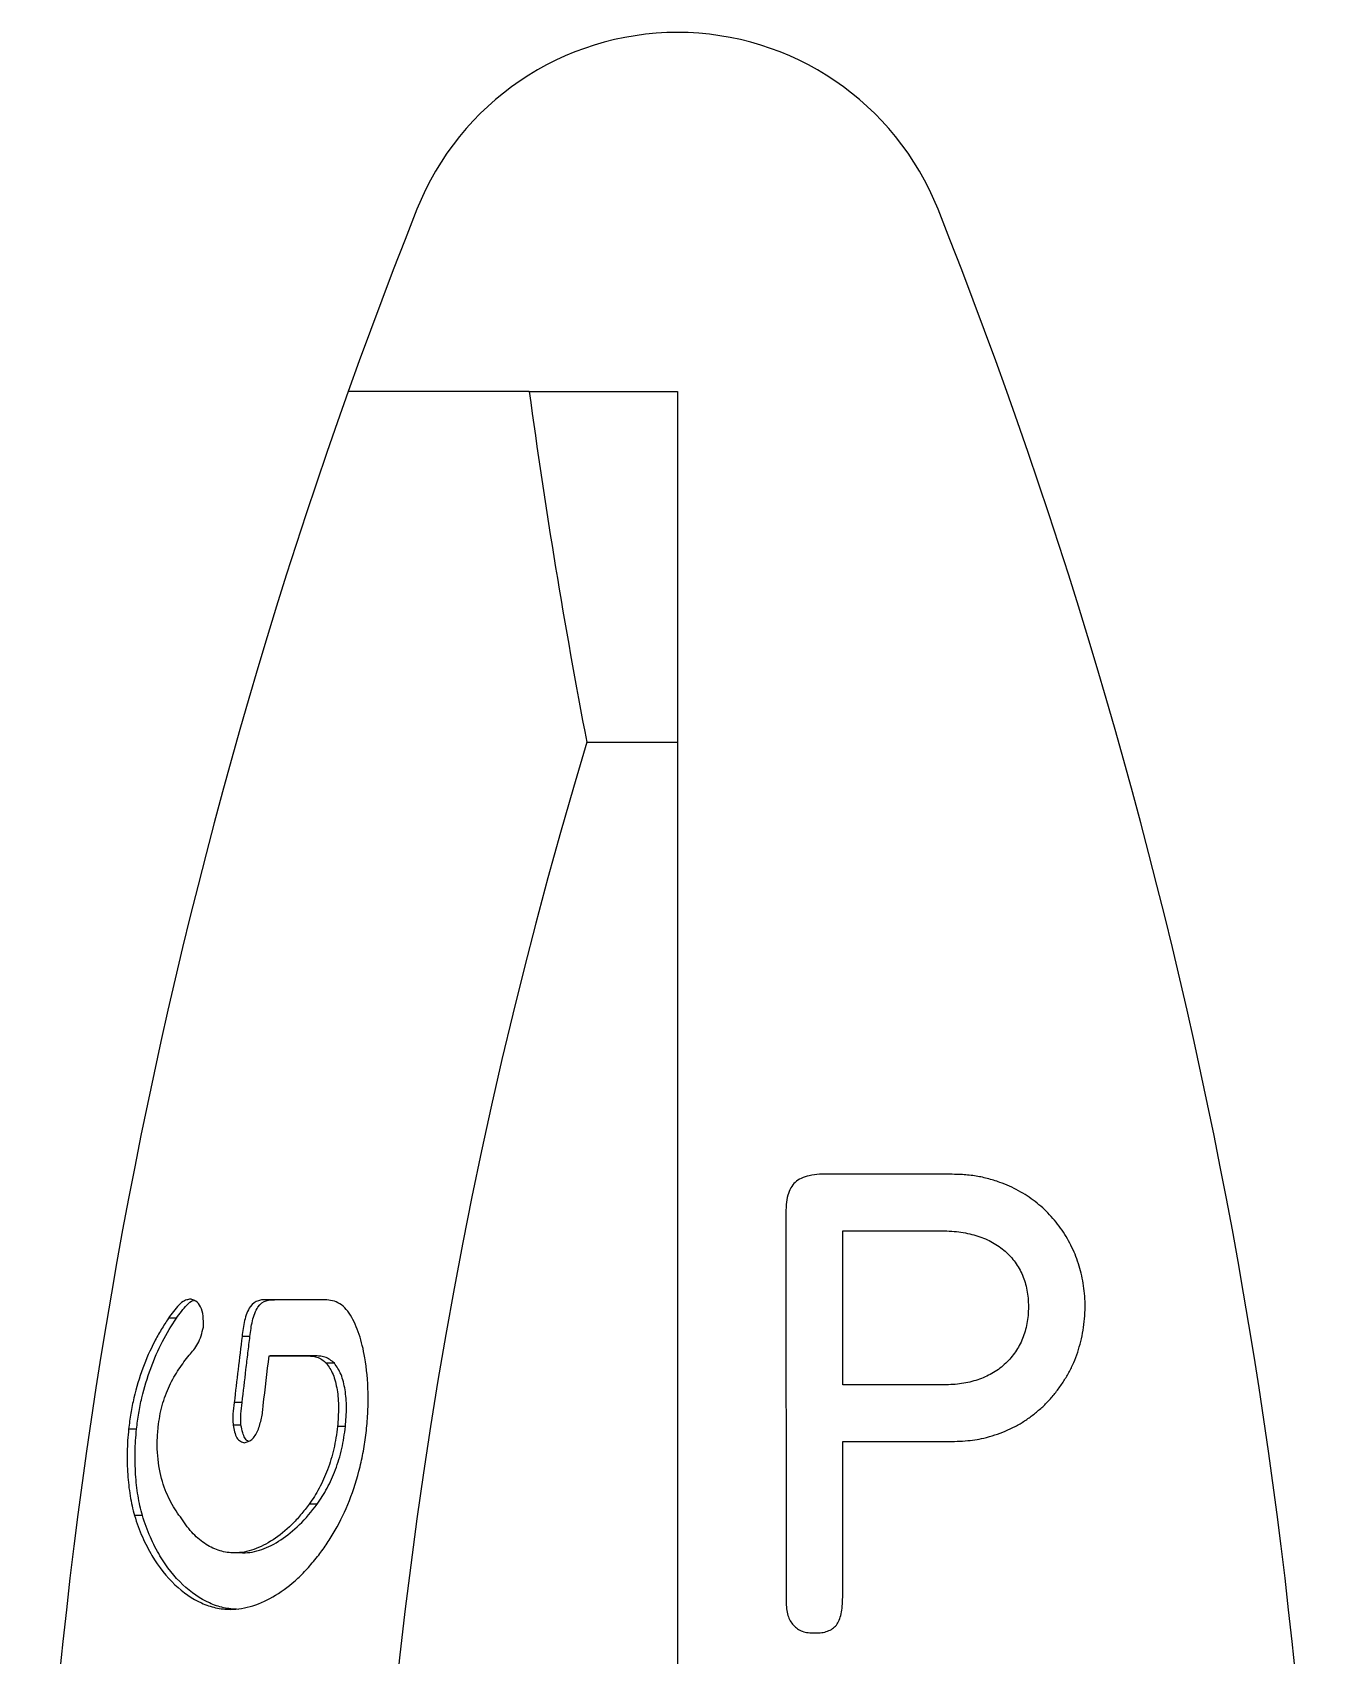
# Model space of a CAD drawing. Header units: inches. Extents: x -0.29 to 0.29, y -0.97 to 0.97.
# Drawn here: x -0.287 to 0.287, y 0.249 to 0.973 of the extents above; entities that cross this region are included whole.
import ezdxf

# ---------------------------------------------------------------- set-up
doc = ezdxf.new("R2010")
doc.units = ezdxf.units.IN
doc.header["$MEASUREMENT"] = 0

msp = doc.modelspace()

# ---------------------------------------------------------------- linework, layer by layer
at = {"color": 7, "linetype": 'Continuous', "lineweight": 25}
for p, q in [((-0.06605, 0.8125), (0, 0.8125)), ((0, 0.8125), (0, -0.8125)), ((-0.0404, 0.65625), (0, 0.65625)), ((0.1188, 0.46384), (0.06877, 0.46389)), ((0.04835, 0.44531), (0.04839, 0.27358)), ((0.07364, 0.43864), (0.11787, 0.43864)), ((0.07364, 0.37001), (0.07364, 0.43864)), ((-0.22337, 0.39962), (-0.22692, 0.39962)), ((-0.19054, 0.39158), (-0.19408, 0.39158)), ((-0.17804, 0.38294), (-0.18158, 0.38294)), ((-0.16187, 0.38292), (-0.16541, 0.38292)), ((-0.15294, 0.37957), (-0.15649, 0.37957)), ((0.11973, 0.37001), (0.07364, 0.37001)), ((-0.19404, 0.36208), (-0.19758, 0.36208)), ((-0.24111, 0.35031), (-0.24464, 0.35031)), ((-0.19455, 0.35208), (-0.19809, 0.35208)), ((-0.14801, 0.35142), (-0.15155, 0.35142)), ((0.07364, 0.27538), (0.07364, 0.34477)), ((0.07364, 0.34477), (0.11725, 0.34477)), ((-0.23851, 0.31177), (-0.24204, 0.31177)), ((-0.16056, 0.31689), (-0.1641, 0.31689)), ((-0.19383, 0.29509), (-0.19735, 0.29509))]:
    msp.add_line(p, q, dxfattribs=at)
for centre, radius, start, end in [((0, 0.8475), 0.125, 21.70836, 158.29164), ((2.12877, 0), 2.41627, 158.29164, 201.70836), ((-2.12877, 0), 2.41627, 338.29164, 21.70836), ((2.74099, 1.19296), 2.83271, 187.7188, 190.92189), ((2.12877, 0), 2.26627, 163.16762, 196.83238)]:
    msp.add_arc(centre, radius, start, end, dxfattribs=at)
for points, knots in [([(-0.06605, 0.8125), (-0.07941, 0.8125), (-0.10635, 0.8125), (-0.13324, 0.8125), (-0.1468, 0.8125)], [0, 0, 0, 0, 0.4958017, 1, 1, 1, 1]), ([(0.06877, 0.46389), (0.06694, 0.4639), (0.06358, 0.46393), (0.05896, 0.46335), (0.05523, 0.4622), (0.05228, 0.46037), (0.05028, 0.45766), (0.04896, 0.45425), (0.04829, 0.45003), (0.04833, 0.44697), (0.04835, 0.44531)], [0, 0, 0, 0, 0.1663663, 0.305006, 0.4212581, 0.5194852, 0.6145605, 0.7220854, 0.849158, 1, 1, 1, 1]), ([(0.14369, 0.4602), (0.14182, 0.46081), (0.13812, 0.46203), (0.13225, 0.46323), (0.1258, 0.46377), (0.12126, 0.46382), (0.1188, 0.46384)], [0, 0, 0, 0, 0.233429, 0.4612018, 0.7082461, 1, 1, 1, 1]), ([(0.18169, 0.40477), (0.18166, 0.40636), (0.1816, 0.40949), (0.18101, 0.4141), (0.18027, 0.41858), (0.17905, 0.42291), (0.17768, 0.42715), (0.17586, 0.43119), (0.17383, 0.43514), (0.17142, 0.43889), (0.16879, 0.44247), (0.1659, 0.4458), (0.1628, 0.44888), (0.15941, 0.45165), (0.15584, 0.45423), (0.15199, 0.45647), (0.14797, 0.45855), (0.14512, 0.45965), (0.14369, 0.4602)], [0, 0, 0, 0, 0.066387, 0.13068, 0.194288, 0.256552, 0.318704, 0.380335, 0.4419, 0.504337, 0.566835, 0.627495, 0.688435, 0.749641, 0.810544, 0.872535, 0.935755, 1, 1, 1, 1]), ([(0.11787, 0.43864), (0.11932, 0.43858), (0.12216, 0.43847), (0.12628, 0.43803), (0.13019, 0.43734), (0.13383, 0.43629), (0.13728, 0.43508), (0.14046, 0.4335), (0.14338, 0.43163), (0.14608, 0.42954), (0.14846, 0.42719), (0.1506, 0.42463), (0.15236, 0.42182), (0.15386, 0.41883), (0.15493, 0.4156), (0.15582, 0.41219), (0.15628, 0.40855), (0.15639, 0.40605), (0.15644, 0.40477)], [0, 0, 0, 0, 0.075225, 0.14701, 0.214898, 0.280258, 0.343138, 0.403888, 0.463927, 0.52242, 0.580489, 0.637187, 0.694459, 0.751777, 0.81027, 0.870392, 0.933887, 1, 1, 1, 1]), ([(-0.21717, 0.40823), (-0.21769, 0.4081), (-0.21855, 0.40789), (-0.22026, 0.40731), (-0.2223, 0.40564), (-0.22463, 0.4027), (-0.22615, 0.40065), (-0.22692, 0.39962)], [0, 0, 0, 0, 0.153635, 0.250986, 0.499779, 0.749899, 1, 1, 1, 1]), ([(-0.22337, 0.39962), (-0.22259, 0.40067), (-0.22104, 0.40277), (-0.21865, 0.40572), (-0.21677, 0.40733), (-0.21577, 0.4076), (-0.21565, 0.40763)], [0, 0, 0, 0, 0.317709, 0.635853, 0.956787, 1, 1, 1, 1]), ([(-0.21132, 0.39573), (-0.21131, 0.3964), (-0.2113, 0.39807), (-0.2114, 0.40137), (-0.21239, 0.40507), (-0.21411, 0.40705), (-0.21579, 0.40779), (-0.21665, 0.40807), (-0.21717, 0.40823)], [0, 0, 0, 0, 0.099777, 0.248857, 0.498401, 0.748834, 0.848776, 1, 1, 1, 1]), ([(-0.18311, 0.40793), (-0.18372, 0.40792), (-0.18494, 0.40791), (-0.18739, 0.40748), (-0.19073, 0.40544), (-0.19282, 0.39972), (-0.19366, 0.39511), (-0.19394, 0.39276), (-0.19408, 0.39158)], [0, 0, 0, 0, 0.124674, 0.248624, 0.497531, 0.746577, 0.873243, 1, 1, 1, 1]), ([(-0.19054, 0.39158), (-0.19026, 0.3939), (-0.18998, 0.39622), (-0.18888, 0.40078), (-0.18808, 0.40303), (-0.18587, 0.40623), (-0.18455, 0.40705), (-0.18204, 0.4079), (-0.18079, 0.40792), (-0.17956, 0.40793)], [0, 0, 0, 0, 0.25, 0.25, 0.5, 0.5, 0.75, 0.75, 1, 1, 1, 1]), ([(-0.14572, 0.40102), (-0.14656, 0.40219), (-0.14825, 0.40452), (-0.15128, 0.40671), (-0.15459, 0.4078), (-0.15692, 0.40783), (-0.15808, 0.40785)], [0, 0, 0, 0, 0.251209, 0.500046, 0.749649, 1, 1, 1, 1]), ([(-0.22692, 0.39962), (-0.22799, 0.39797), (-0.23013, 0.39466), (-0.23412, 0.38748), (-0.23856, 0.37756), (-0.24188, 0.36652), (-0.24377, 0.35732), (-0.24435, 0.35265), (-0.24464, 0.35031)], [0, 0, 0, 0, 0.125563, 0.251151, 0.500001, 0.749824, 0.874654, 1, 1, 1, 1]), ([(-0.24111, 0.35031), (-0.24082, 0.35265), (-0.24052, 0.35499), (-0.23976, 0.35963), (-0.23928, 0.36193), (-0.23766, 0.36879), (-0.23634, 0.37316), (-0.23325, 0.38151), (-0.23146, 0.38551), (-0.22761, 0.39294), (-0.22551, 0.39632), (-0.22337, 0.39962)], [0, 0, 0, 0, 0.125, 0.125, 0.25, 0.25, 0.5, 0.5, 0.75, 0.75, 1, 1, 1, 1]), ([(-0.13865, 0.3496), (-0.13852, 0.35102), (-0.13825, 0.35386), (-0.13787, 0.35952), (-0.1378, 0.36923), (-0.13889, 0.38112), (-0.14125, 0.39103), (-0.1436, 0.39709), (-0.14501, 0.39971), (-0.14572, 0.40102)], [0, 0, 0, 0, 0.071852, 0.143535, 0.287198, 0.571649, 0.786085, 0.892614, 1, 1, 1, 1]), ([(0.15644, 0.40477), (0.15639, 0.4035), (0.15628, 0.401), (0.15581, 0.39733), (0.15495, 0.39387), (0.15385, 0.3906), (0.15241, 0.38754), (0.15066, 0.3847), (0.14867, 0.38199), (0.14629, 0.37958), (0.14373, 0.37734), (0.14091, 0.37542), (0.13787, 0.37383), (0.13465, 0.37248), (0.13121, 0.37142), (0.12757, 0.37062), (0.12372, 0.37012), (0.12108, 0.37005), (0.11973, 0.37001)], [0, 0, 0, 0, 0.067407, 0.132145, 0.194963, 0.25534, 0.314146, 0.37279, 0.431476, 0.491242, 0.551162, 0.610846, 0.671051, 0.732084, 0.795194, 0.860884, 0.928726, 1, 1, 1, 1]), ([(0.13653, 0.34624), (0.13817, 0.34668), (0.14141, 0.34757), (0.14609, 0.34932), (0.15055, 0.3514), (0.15475, 0.35385), (0.15866, 0.35668), (0.16238, 0.3598), (0.16585, 0.36327), (0.16904, 0.36709), (0.1719, 0.37116), (0.17447, 0.37541), (0.17665, 0.37985), (0.17843, 0.38449), (0.1798, 0.38932), (0.18082, 0.39431), (0.18152, 0.39948), (0.18163, 0.40299), (0.18169, 0.40477)], [0, 0, 0, 0, 0.063812, 0.126203, 0.18775, 0.248413, 0.308698, 0.369177, 0.430621, 0.493096, 0.555841, 0.617552, 0.679581, 0.741648, 0.804235, 0.867923, 0.933075, 1, 1, 1, 1]), ([(-0.21759, 0.38324), (-0.21692, 0.38399), (-0.21559, 0.38549), (-0.21368, 0.3882), (-0.21229, 0.39185), (-0.21164, 0.39444), (-0.21132, 0.39573)], [0, 0, 0, 0, 0.251125, 0.50006, 0.749923, 1, 1, 1, 1]), ([(-0.19408, 0.39158), (-0.19469, 0.38666), (-0.19589, 0.37684), (-0.19702, 0.367), (-0.19758, 0.36208)], [0, 0, 0, 0, 0.500096, 1, 1, 1, 1]), ([(-0.19404, 0.36208), (-0.19348, 0.367), (-0.19291, 0.37192), (-0.19232, 0.37684), (-0.19203, 0.37929), (-0.19174, 0.38175), (-0.19144, 0.38421), (-0.19114, 0.38667), (-0.19084, 0.38912), (-0.19054, 0.39158)], [0, 0, 0, 0, 0.0003781686, 0.0003781686, 0.0003781686, 0.0005672573, 0.0005672573, 0.0005672573, 0.0007563475, 0.0007563475, 0.0007563475, 0.0007563475]), ([(-0.23145, 0.35118), (-0.23124, 0.3528), (-0.2308, 0.35604), (-0.22941, 0.36243), (-0.22658, 0.36977), (-0.22302, 0.37588), (-0.21998, 0.38025), (-0.21839, 0.38224), (-0.21759, 0.38324)], [0, 0, 0, 0, 0.124842, 0.249173, 0.498835, 0.749374, 0.874528, 1, 1, 1, 1]), ([(-0.16187, 0.38292), (-0.16325, 0.38293), (-0.16463, 0.38293), (-0.16602, 0.38293), (-0.1674, 0.38293), (-0.16879, 0.38293), (-0.17017, 0.38294), (-0.17279, 0.38294), (-0.17542, 0.38294), (-0.17804, 0.38294)], [0, 0, 0, 0, 0.0002029453, 0.0002029453, 0.0002029453, 0.0004058907, 0.0004058907, 0.0004058907, 0.0007905097, 0.0007905097, 0.0007905097, 0.0007905097]), ([(-0.16541, 0.38292), (-0.16462, 0.38288), (-0.16303, 0.38281), (-0.16068, 0.38246), (-0.15847, 0.3814), (-0.15715, 0.38018), (-0.15649, 0.37957)], [0, 0, 0, 0, 0.250222, 0.500252, 0.749914, 1, 1, 1, 1]), ([(-0.15294, 0.37957), (-0.15361, 0.38018), (-0.15427, 0.3808), (-0.15497, 0.38128), (-0.15567, 0.38176), (-0.1564, 0.38211), (-0.15716, 0.38234), (-0.15792, 0.38257), (-0.1587, 0.38269), (-0.15948, 0.38277), (-0.16027, 0.38285), (-0.16107, 0.38288), (-0.16187, 0.38292)], [0, 0, 0, 0, 0.000117875, 0.000117875, 0.000117875, 0.0002343061, 0.0002343061, 0.0002343061, 0.0003511379, 0.0003511379, 0.0003511379, 0.0004685207, 0.0004685207, 0.0004685207, 0.0004685207]), ([(-0.15649, 0.37957), (-0.15595, 0.37883), (-0.15487, 0.37737), (-0.153, 0.37379), (-0.15155, 0.36793), (-0.15099, 0.36127), (-0.1512, 0.35566), (-0.15143, 0.35284), (-0.15155, 0.35142)], [0, 0, 0, 0, 0.1249362, 0.2492851, 0.499149, 0.7493555, 0.8743213, 1, 1, 1, 1]), ([(-0.14801, 0.35142), (-0.14777, 0.35425), (-0.14755, 0.35708), (-0.14756, 0.36263), (-0.14778, 0.36525), (-0.14858, 0.37023), (-0.14915, 0.37257), (-0.15077, 0.37652), (-0.15185, 0.37809), (-0.15294, 0.37957)], [0, 0, 0, 0, 0.25, 0.25, 0.5, 0.5, 0.75, 0.75, 1, 1, 1, 1]), ([(-0.19758, 0.36208), (-0.19782, 0.36038), (-0.19816, 0.35784), (-0.1982, 0.3545), (-0.19812, 0.35288), (-0.19809, 0.35208)], [0, 0, 0, 0, 0.500777, 0.750393, 1, 1, 1, 1]), ([(-0.19455, 0.35208), (-0.19462, 0.3537), (-0.19469, 0.35533), (-0.19451, 0.35871), (-0.19427, 0.3604), (-0.19404, 0.36208)], [0, 0, 0, 0, 0.5, 0.5, 1, 1, 1, 1]), ([(-0.18699, 0.34964), (-0.1867, 0.35053), (-0.18612, 0.35231), (-0.18536, 0.35507), (-0.18489, 0.35796), (-0.18471, 0.35987), (-0.18462, 0.36084)], [0, 0, 0, 0, 0.250255, 0.500095, 0.749786, 1, 1, 1, 1]), ([(-0.24464, 0.35031), (-0.2448, 0.34859), (-0.24512, 0.34517), (-0.24536, 0.33837), (-0.24517, 0.33001), (-0.24429, 0.32203), (-0.24315, 0.31602), (-0.24241, 0.31319), (-0.24204, 0.31177)], [0, 0, 0, 0, 0.124982, 0.249992, 0.500004, 0.749955, 0.874971, 1, 1, 1, 1]), ([(-0.23851, 0.31177), (-0.23925, 0.31461), (-0.23994, 0.3175), (-0.24094, 0.32366), (-0.24129, 0.32685), (-0.24171, 0.33342), (-0.24179, 0.33674), (-0.24168, 0.34345), (-0.24143, 0.34687), (-0.24111, 0.35031)], [0, 0, 0, 0, 0.25, 0.25, 0.5, 0.5, 0.75, 0.75, 1, 1, 1, 1]), ([(-0.22092, 0.31026), (-0.22177, 0.31141), (-0.22348, 0.31372), (-0.22658, 0.31893), (-0.22988, 0.32659), (-0.2317, 0.33616), (-0.23201, 0.3446), (-0.23164, 0.34897), (-0.23145, 0.35118)], [0, 0, 0, 0, 0.125374, 0.250736, 0.499188, 0.748441, 0.873206, 1, 1, 1, 1]), ([(-0.19809, 0.35208), (-0.19787, 0.35105), (-0.19744, 0.34901), (-0.19651, 0.34617), (-0.19486, 0.34471), (-0.19364, 0.34436), (-0.19303, 0.34418)], [0, 0, 0, 0, 0.248159, 0.496523, 0.747144, 1, 1, 1, 1]), ([(-0.19134, 0.34493), (-0.19141, 0.34496), (-0.19199, 0.34518), (-0.19293, 0.34626), (-0.19388, 0.34883), (-0.19431, 0.3509), (-0.19455, 0.35208)], [0, 0, 0, 0, 0.03615, 0.326463, 0.617484, 1, 1, 1, 1]), ([(-0.19303, 0.34418), (-0.19249, 0.34432), (-0.19141, 0.34461), (-0.18976, 0.34546), (-0.18827, 0.34733), (-0.18742, 0.34887), (-0.18699, 0.34964)], [0, 0, 0, 0, 0.2508602, 0.5005127, 0.7499483, 1, 1, 1, 1]), ([(-0.15155, 0.35144), (-0.15176, 0.34977), (-0.15218, 0.34644), (-0.15344, 0.33986), (-0.15581, 0.332), (-0.15897, 0.32507), (-0.16182, 0.3202), (-0.16334, 0.318), (-0.1641, 0.31689)], [0, 0, 0, 0, 0.125676, 0.251392, 0.500717, 0.7506, 0.874963, 1, 1, 1, 1]), ([(-0.16056, 0.31689), (-0.15904, 0.31911), (-0.15753, 0.32139), (-0.15476, 0.32654), (-0.15352, 0.32929), (-0.15132, 0.33517), (-0.15036, 0.33835), (-0.1489, 0.34479), (-0.14844, 0.3481), (-0.14801, 0.35142)], [0, 0, 0, 0, 0.25, 0.25, 0.5, 0.5, 0.75, 0.75, 1, 1, 1, 1]), ([(-0.1599, 0.29415), (-0.15863, 0.29587), (-0.15609, 0.29932), (-0.15134, 0.30706), (-0.14597, 0.31805), (-0.14194, 0.33077), (-0.13973, 0.34147), (-0.13901, 0.34688), (-0.13865, 0.3496)], [0, 0, 0, 0, 0.125684, 0.251398, 0.500569, 0.750606, 0.874827, 1, 1, 1, 1]), ([(0.11725, 0.34477), (0.1193, 0.34477), (0.12298, 0.34476), (0.12807, 0.34498), (0.13246, 0.3454), (0.13519, 0.34596), (0.13653, 0.34624)], [0, 0, 0, 0, 0.31851, 0.568702, 0.787734, 1, 1, 1, 1]), ([(-0.24204, 0.31177), (-0.2415, 0.31012), (-0.2404, 0.30682), (-0.23789, 0.30067), (-0.23293, 0.29092), (-0.22426, 0.28016), (-0.21434, 0.2733), (-0.20693, 0.27085), (-0.2026, 0.27008), (-0.2004, 0.26998), (-0.19929, 0.26994)], [0, 0, 0, 0, 0.062918, 0.125609, 0.251256, 0.500482, 0.750472, 0.874821, 0.937222, 1, 1, 1, 1]), ([(-0.19577, 0.26994), (-0.19799, 0.27003), (-0.20019, 0.27022), (-0.20448, 0.2712), (-0.20658, 0.27189), (-0.21277, 0.27466), (-0.21675, 0.27741), (-0.22422, 0.28447), (-0.22764, 0.28873), (-0.23219, 0.29641), (-0.23362, 0.29919), (-0.23626, 0.30519), (-0.23742, 0.30845), (-0.23851, 0.31177)], [0, 0, 0, 0, 0.125, 0.125, 0.25, 0.25, 0.5, 0.5, 0.75, 0.75, 0.875, 0.875, 1, 1, 1, 1]), ([(-0.1641, 0.31689), (-0.16537, 0.31523), (-0.16793, 0.31191), (-0.17327, 0.30616), (-0.18025, 0.3006), (-0.18739, 0.29692), (-0.19311, 0.29536), (-0.19594, 0.29518), (-0.19735, 0.29509)], [0, 0, 0, 0, 0.125034, 0.250098, 0.500039, 0.750036, 0.875005, 1, 1, 1, 1]), ([(-0.19383, 0.29509), (-0.19241, 0.29518), (-0.19099, 0.29527), (-0.18815, 0.29575), (-0.18673, 0.29614), (-0.18247, 0.29764), (-0.17961, 0.29911), (-0.17395, 0.3028), (-0.17116, 0.30503), (-0.16572, 0.31036), (-0.16313, 0.31356), (-0.16056, 0.31689)], [0, 0, 0, 0, 0.125, 0.125, 0.25, 0.25, 0.5, 0.5, 0.75, 0.75, 1, 1, 1, 1]), ([(-0.19735, 0.29509), (-0.19846, 0.29515), (-0.20067, 0.29527), (-0.205, 0.29618), (-0.2102, 0.29862), (-0.21499, 0.30259), (-0.21853, 0.30664), (-0.22012, 0.30905), (-0.22092, 0.31026)], [0, 0, 0, 0, 0.125079, 0.250177, 0.500079, 0.750047, 0.875015, 1, 1, 1, 1]), ([(-0.19929, 0.26994), (-0.19762, 0.27003), (-0.19428, 0.27023), (-0.18752, 0.27187), (-0.17908, 0.27577), (-0.17083, 0.28208), (-0.16448, 0.28853), (-0.16143, 0.29227), (-0.1599, 0.29415)], [0, 0, 0, 0, 0.125026, 0.250078, 0.500016, 0.749952, 0.874968, 1, 1, 1, 1]), ([(0.06115, 0.25943), (0.06221, 0.25944), (0.06417, 0.25947), (0.06687, 0.26016), (0.06914, 0.26126), (0.07094, 0.26295), (0.07217, 0.26527), (0.07311, 0.26809), (0.07354, 0.27155), (0.0736, 0.27404), (0.07364, 0.27538)], [0, 0, 0, 0, 0.134158, 0.249005, 0.352783, 0.451535, 0.558004, 0.683286, 0.828158, 1, 1, 1, 1]), ([(0.04839, 0.27358), (0.04843, 0.27246), (0.04851, 0.27034), (0.04912, 0.26738), (0.05013, 0.26487), (0.05161, 0.26285), (0.05342, 0.26124), (0.05567, 0.26011), (0.0583, 0.2595), (0.06017, 0.25945), (0.06115, 0.25943)], [0, 0, 0, 0, 0.154019, 0.29141, 0.412809, 0.523599, 0.631833, 0.743852, 0.865353, 1, 1, 1, 1])]:
    msp.add_open_spline(points, degree=3, knots=knots, dxfattribs=at)
for points in [[(-0.15808, 0.40785), (-0.16642, 0.40789), (-0.17477, 0.40792), (-0.18311, 0.40793)], [(-0.18462, 0.36084), (-0.18379, 0.36821), (-0.18292, 0.37557), (-0.18202, 0.38294)], [(-0.18202, 0.38294), (-0.17648, 0.38294), (-0.17095, 0.38293), (-0.16541, 0.38292)]]:
    msp.add_open_spline(points, degree=3, dxfattribs=at)

doc.saveas('drawing.dxf')
